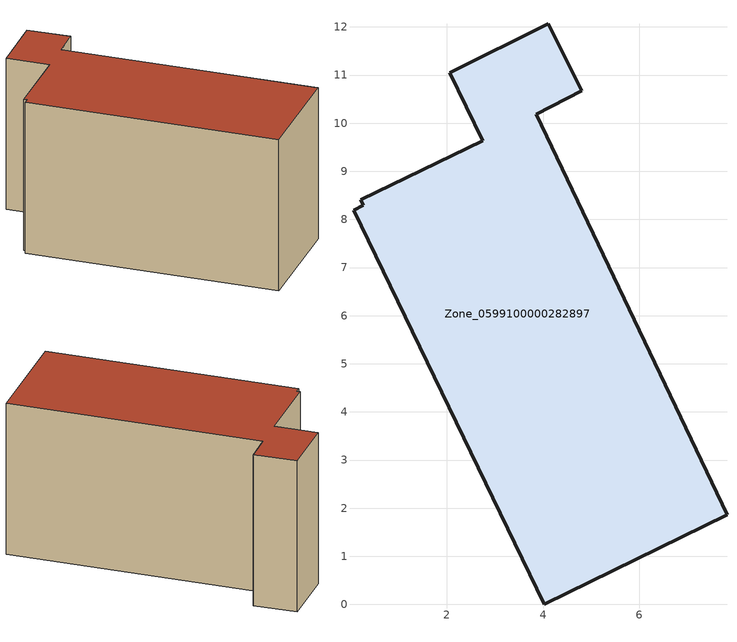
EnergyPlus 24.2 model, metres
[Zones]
Zone_0599100000282897
 floor ground (C_G): 2.74,9.64 2.05,11.05 4.1,12.07 4.8,10.67 3.85,10.19 7.82,1.86 4.02,0 0.06,8.19 0.26,8.29 0.21,8.41 z0
 wall outside (C_F): 4.8,10.67 4.1,12.07 2.05,11.05 2.74,9.64 0.21,8.41 0.26,8.29 0.06,8.19 4.02,0 7.82,1.86 3.85,10.19 4.8,10.67 z0:5.71
 roof outside (C_R): 0.06,8.19 4.02,0 7.82,1.86 3.85,10.19 4.8,10.67 4.1,12.07 2.05,11.05 2.74,9.64 0.21,8.41 0.26,8.29 z5.71
[BUILDING]
Pand.0599100000282897: North Axis=0; Terrain=City; Loads Convergence Tolerance Value=0.04; Temperature Convergence Tolerance Value=0.4; Solar Distribution=FullExterior; Maximum Number of Warmup Days=25; Minimum Number of Warmup Days=1
[Site:Location]
Rotterdam.The.Hague.AP_ZH_NLD Design_Conditions: Latitude=51.96; Longitude=4.45; Time Zone=1; Elevation=-4.5
[SITE:GROUNDTEMPERATURE:BUILDINGSURFACE]
18, 18, 18, 18, 18, 18, 18, 18, 18, 18, 18, 18
[MATERIAL] Thermal Absorptance=0.9; Solar Absorptance=0.7; Visible Absorptance=0.7
Name | Roughness | Thickness | Conductivity | Density | Specific Heat
G.TI.1946-1964 | MediumSmooth | 0.15 | 1 | 540 | 1210
F.TI.1946-1964 | Rough | 0.3 | 0.857143 | 1920 | 840
R.TI.1946-1964 | MediumRough | 0.2 | 0.277778 | 1500 | 1000
[CONSTRUCTION]
C_G: G.TI.1946-1964
C_F: F.TI.1946-1964
C_R: R.TI.1946-1964
[ZONE]
Zone_0599100000282897: Type=1; Multiplier=1; Ceiling Height=Autocalculate; Volume=Autocalculate; Floor Area=autocalculate; Part of Total Floor Area=Yes
[ZONEINFILTRATION:DESIGNFLOWRATE]
Infil_Zone_0599100000282897: Zone or ZoneList or Space or SpaceList=Zone_0599100000282897; Schedule=AlwaysOn; Design Flow Rate Calculation Method=Flow/Area; Flow Rate per Floor Area=0.003; Constant Term Coefficient=1; Temperature Term Coefficient=0; Velocity Term Coefficient=0; Velocity Squared Term Coefficient=0
[HVACTEMPLATE:ZONE:IDEALLOADSAIRSYSTEM]
Zone_0599100000282897: Maximum Heating Supply Air Temperature=50; Minimum Cooling Supply Air Temperature=13; Maximum Heating Supply Air Humidity Ratio=0.0156; Minimum Cooling Supply Air Humidity Ratio=0.0077; Heating Limit=NoLimit; Cooling Limit=NoLimit; Dehumidification Control Type=ConstantSensibleHeatRatio; Cooling Sensible Heat Ratio=0.7; Dehumidification Setpoint=60; Humidification Control Type=None; Humidification Setpoint=30; Outdoor Air Method=None; Outdoor Air Flow Rate per Person=0.00944; Outdoor Air Flow Rate per Zone Floor Area=0; Outdoor Air Flow Rate per Zone=0; Demand Controlled Ventilation Type=None; Outdoor Air Economizer Type=NoEconomizer; Heat Recovery Type=None; Sensible Heat Recovery Effectiveness=0.7; Latent Heat Recovery Effectiveness=0.65
[ZONECONTROL:THERMOSTAT]
ThermostatControl_Zone_0599100000282897: Zone or ZoneList=Zone_0599100000282897; Control Type Schedule=DualSetpointControlType; Control 1=Thermostat_Zone_0599100000282897; Temperature Difference Between Cutout And Setpoint=0
[THERMOSTATSETPOINT:DUALSETPOINT]
Thermostat_Zone_0599100000282897: Heating Setpoint Temperature Schedule=HeatingSetpoint_Zone_0599100000282897; Cooling Setpoint Temperature Schedule=CoolingSetpoint_Zone_0599100000282897
[SCHEDULE:COMPACT]
HeatingSetpoint_Zone_0599100000282897: Through: 12/31, For: AllDays, Until: 24:00, 21
CoolingSetpoint_Zone_0599100000282897: Through: 12/31, For: AllDays, Until: 24:00, 24
DualSetpointControlType: Through: 12/31, For: AllDays, Until: 24:00, 4
AlwaysOn: Through: 12/31, For: AllDays, Until: 24:00, 1
